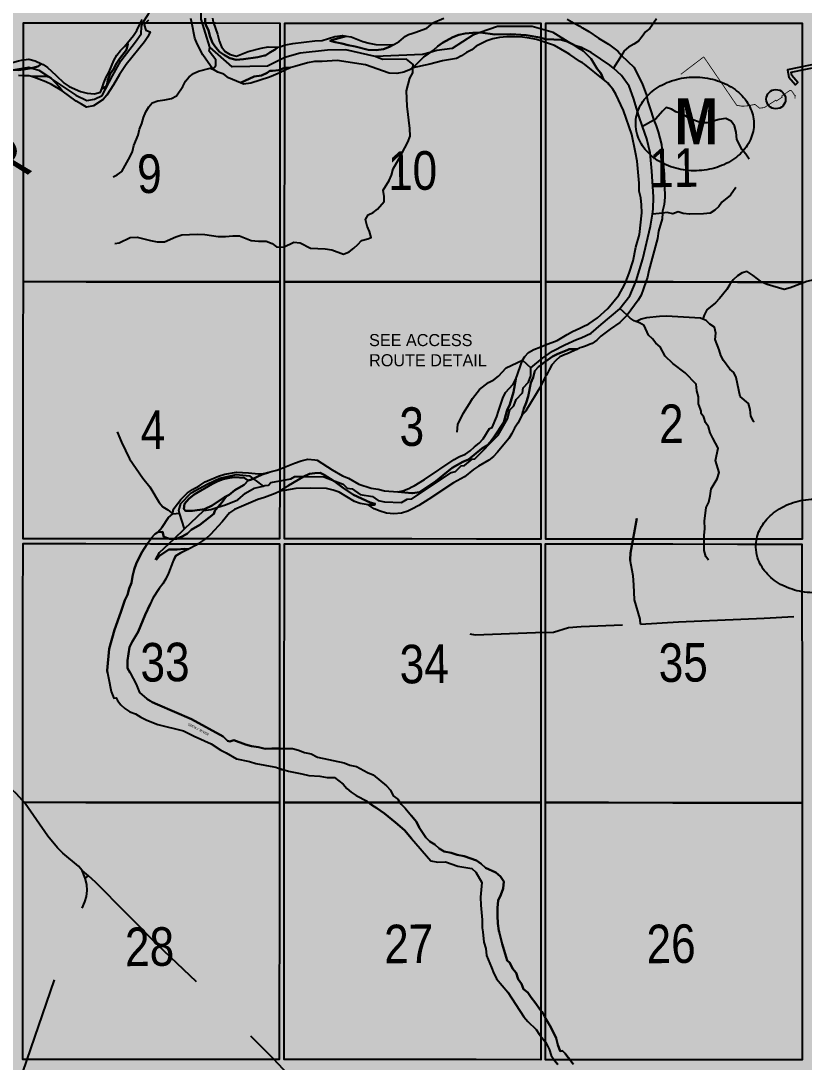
# Model space of a CAD drawing. Extents: x 399452 to 415540, y 6060435 to 6067869.
# Drawn here: x 410021 to 410182.9, y 6062655 to 6062870.4 of the extents above; entities that cross this region are included whole.
import ezdxf
from ezdxf.enums import TextEntityAlignment as Align

# ---------------------------------------------------------------- set-up
doc = ezdxf.new("R2018")
doc.units = 0
doc.header["$LTSCALE"] = 5
doc.linetypes.add('DASHED2', pattern=[9.525, 6.35, -3.175])
for name, color, linetype in [('P-PROPOSED', 10, 'Continuous'), ('Quarters', 8, 'Continuous'), ('RoadSeg', 57, 'DASHED2'), ('T-WATER', 160, 'Continuous'), ('T-WATER-T', 170, 'Continuous')]:
    doc.layers.add(name, color=color, linetype=linetype)
doc.layers.add('ROUTE-MAP-BACKGROUND-H', color=7, linetype='Continuous', true_color=0xf0ebff)
doc.styles.add('120', font='ARIALN.TTF', dxfattribs={"height": 13})
doc.styles.add('80LS', font='ARIALNI.TTF', dxfattribs={"height": 10})
doc.styles.add('BOLD', font='ARIALNB.TTF')
doc.styles.get("Standard").update_dxf_attribs({"font": 'ARIALN.TTF'})
doc.styles.add('TXT', font='ARIALN.TTF', dxfattribs={"height": 0.2})

# ---------------------------------------------------------------- blocks, each defined once
blk = doc.blocks.new('*U226')
h = blk.add_hatch(color=255)
edge = h.paths.add_edge_path()
edge.add_line((-44, -20), (44, -20))
edge.add_arc((44, -14), 6, 270, 360)
edge.add_line((50, -14), (50, 12.5))
edge.add_arc((44, 12.5), 6, 0, 90)
edge.add_line((44, 18.5), (-44, 18.5))
edge.add_arc((-44, 12.5), 6, 90, 180)
edge.add_line((-50, 12.5), (-50, -14))
edge.add_arc((-44, -14), 6, 180, 270)
at = {"color": 1, "flags": 128}
blk.add_lwpolyline([(-44, -20, 3, 3, 0), (44, -20, 3, 3, 0.414214), (50, -14, 3, 3, 0), (50, 12.5, 3, 0, 0.414214), (44, 18.5, 0, 0, 0), (-44, 18.5, 0, 0, 0.414214), (-50, 12.5, 0, 0, 0), (-50, -14, 0, 3, 0.414214)], format="xyseb", close=True, dxfattribs=at)
blk.add_lwpolyline([(-25.77, -12.64, 0, 7.5, 0), (0, 0, 0, 0, 0)], format="xyseb", dxfattribs=at)
at = {"color": 1, "lineweight": 30, "flags": 104}
blk.add_attdef('ENTER_TEXT', text='', height=10, dxfattribs=at).set_placement((0, 0), align=Align.MIDDLE_CENTER)
blk = doc.blocks.new('Route_Letters')
h = blk.add_hatch(color=255)
h.dxf.hatch_style = 1
edge = h.paths.add_edge_path()
edge.add_ellipse((-0.12, 0.46), major_axis=(-11.97, 0), ratio=0.789318, start_angle=0, end_angle=360)
at = {"color": 5}
blk.add_open_spline([(-12.34, 0.46), (-12.34, -0.25), (-12.24, -0.97), (-11.72, -2.79), (-11.14, -3.88), (-9.56, -5.81), (-8.54, -6.66), (-6.22, -8.02), (-4.9, -8.54), (-2.12, -9.17), (-0.66, -9.3), (2.22, -9.13), (3.64, -8.84), (6.27, -7.89), (7.48, -7.22), (9.54, -5.6), (10.38, -4.64), (11.6, -2.54), (11.97, -1.4), (12.18, 0.91), (12.02, 2.08), (11.2, 4.3), (10.54, 5.35), (8.8, 7.2), (7.72, 7.99), (5.29, 9.24), (3.93, 9.68), (1.11, 10.18), (-0.35, 10.23), (-3.22, 9.91), (-4.61, 9.55), (-7.16, 8.47), (-8.32, 7.75), (-10.24, 6.02), (-11, 5.02), (-12.05, 2.86), (-12.32, 1.7), (-12.34, 0.52), (-12.34, 0.49), (-12.34, 0.46)], degree=3, knots=[0, 0, 0, 0, 0.219529, 0.219529, 0.575727, 0.575727, 0.931924, 0.931924, 1.288121, 1.288121, 1.644318, 1.644318, 2.000515, 2.000515, 2.356712, 2.356712, 2.712909, 2.712909, 3.069107, 3.069107, 3.425304, 3.425304, 3.781501, 3.781501, 4.137698, 4.137698, 4.493895, 4.493895, 4.850092, 4.850092, 5.20629, 5.20629, 5.562487, 5.562487, 5.918684, 5.918684, 6.274881, 6.274881, 6.283185, 6.283185, 6.283185, 6.283185], dxfattribs=at)
at = {"color": 14, "style": 'BOLD'}
blk.add_attdef('A', text='', height=9.5, dxfattribs=at).set_placement((0.22, 0.98), align=Align.MIDDLE)
blk = doc.blocks.new('AA')
at = {"const_width": 4}
blk.add_lwpolyline([(-1, 0, 1), (1, 0, 1)], format="xyb", close=True, dxfattribs=at)
blk.add_circle((0, 0), 2)

msp = doc.modelspace()

# ---------------------------------------------------------------- hatches: boundary and pattern name
at = {"layer": 'ROUTE-MAP-BACKGROUND-H'}
h = msp.add_hatch(color=256, dxfattribs=at)
h.dxf.hatch_style = 1
h.paths.add_polyline_path([(410779.995, 6062481.762), (410779.995, 6063736.327), (409587.427, 6063736.085), (409587.427, 6062481.762)])

# ---------------------------------------------------------------- linework, layer by layer
at = {"layer": 'P-PROPOSED', "color": 90, "flags": 128}
for points, const_width in [([(410157.373, 6062859.332), (410162.043, 6062862.889), (410162.165, 6062862.873), (410168.933, 6062852.925), (410170.03, 6062852.749), (410170.107, 6062852.739), (410171.155, 6062852.814), (410171.241, 6062852.834), (410172.701, 6062853.111), (410173.673, 6062852.336), (410174.641, 6062852.455), (410175.337, 6062852.91), (410177.022, 6062853.988), (410177.151, 6062853.825), (410178.365, 6062854.631), (410178.222, 6062854.833), (410179.968, 6062856.036), (410180.254, 6062855.941), (410180.662, 6062855.383), (410180.899, 6062854.976), (410180.924, 6062854.959), (410181.009, 6062854.953), (410180.964, 6062854.327)], 0.169), ([(410181.571, 6062857.626), (410188.686, 6062853.806)], 1.999)]:
    msp.add_lwpolyline(points, dxfattribs=dict(at, const_width=const_width))
at = {"layer": 'P-PROPOSED'}
msp.add_lwpolyline([(410186.136, 6062861.67), (410179.418, 6062860.294), (410179.731, 6062858.768), (410181.068, 6062857.197), (410181.571, 6062857.626), (410180.344, 6062859.067), (410180.198, 6062859.78), (410186.268, 6062861.022)], dxfattribs=at)
at = {"layer": 'Quarters', "flags": 128}
for points in [[(410074.489, 6062816.431), (410061.157, 6062816.438), (410047.824, 6062816.445), (410034.492, 6062816.452), (410021.494, 6062816.459), (410021.505, 6062829.838), (410021.516, 6062843.216), (410021.527, 6062856.595), (410021.538, 6062869.973), (410034.531, 6062869.966), (410047.859, 6062869.959), (410061.186, 6062869.952), (410074.514, 6062869.945), (410074.508, 6062856.567), (410074.502, 6062843.188), (410074.495, 6062829.81)], [(410128.469, 6062816.403), (410115.142, 6062816.41), (410101.814, 6062816.417), (410088.486, 6062816.424), (410075.493, 6062816.431), (410075.499, 6062829.809), (410075.505, 6062843.188), (410075.511, 6062856.566), (410075.517, 6062869.945), (410088.506, 6062869.938), (410101.828, 6062869.931), (410115.151, 6062869.924), (410128.474, 6062869.917), (410128.473, 6062856.538), (410128.472, 6062843.16), (410128.47, 6062829.781)], [(410182.452, 6062816.373), (410169.123, 6062816.38), (410155.795, 6062816.388), (410142.467, 6062816.395), (410129.473, 6062816.402), (410129.474, 6062829.781), (410129.475, 6062843.159), (410129.476, 6062856.538), (410129.477, 6062869.916), (410142.466, 6062869.909), (410155.79, 6062869.901), (410169.114, 6062869.894), (410182.438, 6062869.886), (410182.441, 6062856.508), (410182.445, 6062843.13), (410182.448, 6062829.751)], [(410074.489, 6062816.431), (410074.483, 6062803.053), (410074.477, 6062789.674), (410074.471, 6062776.295), (410074.465, 6062763.251), (410061.128, 6062763.258), (410047.791, 6062763.265), (410034.453, 6062763.272), (410021.45, 6062763.279), (410021.461, 6062776.323), (410021.472, 6062789.702), (410021.483, 6062803.08), (410021.494, 6062816.459), (410034.492, 6062816.452), (410047.824, 6062816.445), (410061.157, 6062816.438)], [(410128.469, 6062816.403), (410128.468, 6062803.024), (410128.467, 6062789.646), (410128.466, 6062776.267), (410128.465, 6062763.223), (410115.132, 6062763.23), (410101.8, 6062763.237), (410088.467, 6062763.244), (410075.469, 6062763.251), (410075.475, 6062776.295), (410075.481, 6062789.674), (410075.487, 6062803.052), (410075.493, 6062816.431), (410088.486, 6062816.424), (410101.814, 6062816.417), (410115.142, 6062816.41)], [(410182.452, 6062816.373), (410182.455, 6062802.994), (410182.459, 6062789.616), (410182.462, 6062776.238), (410182.466, 6062763.194), (410169.133, 6062763.201), (410155.8, 6062763.208), (410142.467, 6062763.216), (410129.468, 6062763.223), (410129.469, 6062776.267), (410129.47, 6062789.645), (410129.472, 6062803.024), (410129.473, 6062816.402), (410142.467, 6062816.395), (410155.795, 6062816.388), (410169.123, 6062816.38)], [(410074.417, 6062722.12), (410074.412, 6062708.745), (410061.072, 6062708.752), (410047.733, 6062708.759), (410034.394, 6062708.766), (410021.39, 6062708.773), (410021.399, 6062722.149), (410021.409, 6062735.525), (410021.419, 6062748.9), (410021.429, 6062762.276), (410034.43, 6062762.269), (410047.765, 6062762.262), (410061.1, 6062762.255), (410074.435, 6062762.248), (410074.429, 6062748.872), (410074.423, 6062735.496)], [(410128.422, 6062722.091), (410128.421, 6062708.715), (410115.086, 6062708.722), (410101.751, 6062708.73), (410088.416, 6062708.737), (410075.415, 6062708.744), (410075.421, 6062722.12), (410075.427, 6062735.496), (410075.432, 6062748.872), (410075.438, 6062762.248), (410088.434, 6062762.241), (410101.764, 6062762.234), (410115.095, 6062762.227), (410128.425, 6062762.22), (410128.424, 6062748.844), (410128.423, 6062735.468)], [(410182.427, 6062722.061), (410182.431, 6062708.685), (410169.096, 6062708.693), (410155.76, 6062708.7), (410142.425, 6062708.707), (410129.424, 6062708.715), (410129.425, 6062722.091), (410129.426, 6062735.467), (410129.427, 6062748.843), (410129.428, 6062762.219), (410142.424, 6062762.212), (410155.755, 6062762.205), (410169.086, 6062762.198), (410182.416, 6062762.19), (410182.42, 6062748.814), (410182.424, 6062735.438)], [(410074.394, 6062668.616), (410074.389, 6062655.575), (410061.046, 6062655.582), (410047.703, 6062655.59), (410034.36, 6062655.597), (410021.351, 6062655.605), (410021.36, 6062668.646), (410021.37, 6062682.022), (410021.38, 6062695.398), (410021.39, 6062708.773), (410034.394, 6062708.766), (410047.733, 6062708.759), (410061.072, 6062708.752), (410074.412, 6062708.745), (410074.406, 6062695.369), (410074.4, 6062681.993)], [(410128.418, 6062668.587), (410128.417, 6062655.545), (410115.078, 6062655.552), (410101.738, 6062655.56), (410088.398, 6062655.567), (410075.392, 6062655.574), (410075.398, 6062668.616), (410075.403, 6062681.992), (410075.409, 6062695.368), (410075.415, 6062708.744), (410088.416, 6062708.737), (410101.751, 6062708.73), (410115.086, 6062708.722), (410128.421, 6062708.715), (410128.42, 6062695.339), (410128.419, 6062681.963)], [(410182.442, 6062668.556), (410182.446, 6062655.514), (410169.106, 6062655.522), (410155.766, 6062655.529), (410142.426, 6062655.537), (410129.421, 6062655.544), (410129.421, 6062668.586), (410129.422, 6062681.962), (410129.423, 6062695.338), (410129.424, 6062708.715), (410142.425, 6062708.707), (410155.76, 6062708.7), (410169.096, 6062708.693), (410182.431, 6062708.685), (410182.435, 6062695.309), (410182.439, 6062681.932)]]:
    msp.add_lwpolyline(points, close=True, dxfattribs=at)
at = {"layer": 'RoadSeg'}
for p, q in [((410034.961, 6062693.55), (410033.674, 6062694.654)), ((410034.272, 6062693.103), (410033.674, 6062694.654)), ((410034.272, 6062693.103), (410034.961, 6062693.55))]:
    msp.add_line(p, q, dxfattribs=at)
at = {"layer": 'RoadSeg', "flags": 128}
for points in [[(410033.674, 6062694.654), (410032.856, 6062695.568), (410029.638, 6062698.26), (410028.55, 6062699.368), (410026.535, 6062701.787), (410021.833, 6062708.54), (410020.098, 6062710.509), (410018.292, 6062712.151), (410017.361, 6062712.873), (410012.157, 6062719.245), (410009.353, 6062722.845), (409997.662, 6062737.533), (409983.79, 6062754.669), (409976.376, 6062763.792), (409975.754, 6062764.877), (409975.662, 6062766.073), (409976.525, 6062767.721), (409978.192, 6062769.121), (409978.633, 6062769.594)], [(410149.022, 6062745.651), (410149.001, 6062746.682), (410147.817, 6062750.682), (410147.685, 6062753.773), (410147.513, 6062755.599), (410146.943, 6062758.947), (410146.979, 6062760.378), (410148.29, 6062767.526)], [(410147.001, 6062758.856), (410146.986, 6062758.947), (410147.022, 6062760.378), (410148.334, 6062767.526)], [(410149.022, 6062745.651), (410156.897, 6062746.118), (410174.613, 6062746.829), (410185.877, 6062747.502), (410195.916, 6062747.882), (410200.474, 6062747.846), (410203.963, 6062748.02), (410207.115, 6062748.42), (410210.179, 6062748.286), (410211.074, 6062748.405)], [(410113.769, 6062743.635), (410114.904, 6062743.426), (410127.336, 6062743.924), (410131.095, 6062743.938), (410134.167, 6062744.935), (410136.791, 6062745.124), (410149.022, 6062745.651)], [(410017.756, 6062501.961), (410016.291, 6062511.377), (410015.478, 6062515.186), (410015.602, 6062515.588), (410015.431, 6062515.817), (410015.092, 6062517.673), (410014.145, 6062523.075), (410013.82, 6062525.829), (410010.618, 6062543.393), (410010.509, 6062545.387), (410010.77, 6062548.752), (410010.672, 6062550.214), (410009.431, 6062555.377), (410009.002, 6062558.329), (410008.416, 6062560.845), (410008.359, 6062561.941), (410008.743, 6062565.809), (410009.161, 6062568.046), (410015.81, 6062591.642), (410017.214, 6062595.997), (410018.966, 6062602.754), (410019.528, 6062609.153), (410019.474, 6062613.244), (410019.918, 6062622.069), (410021.778, 6062628.463), (410022.195, 6062630.768), (410022.121, 6062632.663), (410020.526, 6062637.252), (410019.138, 6062644.642), (410019.555, 6062646.913), (410021.389, 6062652.973), (410028.028, 6062672.344), (410030.734, 6062679.62), (410034.177, 6062688.177), (410034.519, 6062689.316), (410034.659, 6062690.549), (410034.6, 6062691.746), (410034.272, 6062693.103)], [(410101.341, 6062597.891), (410099.315, 6062599.311), (410094.643, 6062603.104), (410091.137, 6062605.258), (410090.182, 6062606.369), (410089.516, 6062607.952), (410089.581, 6062609.583), (410090.22, 6062610.794), (410093.289, 6062618.212), (410093.659, 6062619.584), (410093.648, 6062634.155), (410093.634, 6062634.787), (410093.39, 6062635.313), (410083.189, 6062645.675), (410077.211, 6062651.436), (410073.161, 6062655.707), (410058.541, 6062670.466), (410049.205, 6062679.282), (410036.419, 6062692.25), (410034.961, 6062693.55)]]:
    msp.add_lwpolyline(points, dxfattribs=at)
at = {"layer": 'T-WATER'}
for p, q in [((410136.782, 6062864.88), (410135.466, 6062865.322)), ((410145.136, 6062863.248), (410143.446, 6062860.588)), ((410026.698, 6062858.854), (410027.406, 6062858.362)), ((410151.777, 6062849.886), (410149.462, 6062848.574)), ((410153.587, 6062830.64), (410151.491, 6062830.434)), ((410146.269, 6062809.521), (410144.793, 6062810.899)), ((410124.644, 6062800.241), (410126.347, 6062798.662)), ((410052.38, 6062768.467), (410053.769, 6062768.587)), ((410054.778, 6062765.314), (410053.769, 6062768.587)), ((410054.778, 6062765.314), (410058.766, 6062769.104)), ((410058.766, 6062769.104), (410060.25, 6062769.301)), ((410060.25, 6062769.301), (410061.685, 6062769.795)), ((410052.632, 6062763.274), (410054.778, 6062765.314))]:
    msp.add_line(p, q, dxfattribs=at)
at = {"layer": 'T-WATER', "flags": 128}
for points in [[(410027.406, 6062858.362), (410029.649, 6062856.804), (410032.362, 6062855.057), (410034.602, 6062853.949), (410036.18, 6062854.189), (410037.747, 6062854.935), (410039.94, 6062859.003), (410041.647, 6062862.11), (410044.698, 6062866.022), (410045.866, 6062867.694), (410045.928, 6062869.246), (410046.104, 6062869.883), (410047.3, 6062871.682), (410048.759, 6062874.563), (410049.784, 6062875.503), (410051.319, 6062876.264), (410052.827, 6062876.834), (410054.601, 6062876.777), (410055.979, 6062876.85)], [(410060.049, 6062864.96), (410058.262, 6062870.745), (410058.123, 6062877.23)], [(410047.354, 6062870.568), (410046.822, 6062869.983), (410046.457, 6062869.582), (410046.838, 6062868.497), (410047.708, 6062868.13), (410047.186, 6062867.091), (410046.535, 6062866.079), (410042.728, 6062861.367), (410041.373, 6062859.297), (410040.147, 6062857.13), (410038.761, 6062855.052), (410037.997, 6062854.133), (410035.968, 6062852.797), (410034.536, 6062852.537), (410033.533, 6062853.19), (410032.442, 6062853.768), (410029.521, 6062855.894), (410028.907, 6062856.76), (410027.266, 6062858.511), (410026.782, 6062858.838), (410025.991, 6062858.985), (410024.41, 6062858.882), (410023.279, 6062858.875), (410022.676, 6062858.993), (410021.494, 6062859.038), (410020.49, 6062859.076)], [(410020.491, 6062860.212), (410021.495, 6062860.359), (410023.152, 6062860.6), (410024.486, 6062860.97), (410025.266, 6062861.483), (410025.601, 6062861.372), (410026.464, 6062860.757), (410028.233, 6062859.168), (410029.962, 6062857.501), (410030.982, 6062856.845), (410033.315, 6062855.768), (410034.666, 6062855.424), (410036.164, 6062855.284), (410037.414, 6062855.674), (410037.721, 6062856.356), (410038.608, 6062856.84), (410038.821, 6062857.31), (410038.946, 6062858.215), (410039.436, 6062859.414), (410040.102, 6062860.412), (410040.699, 6062861.504), (410041.371, 6062862.522), (410042.843, 6062864.401), (410043.068, 6062865.541), (410043.042, 6062865.873), (410044.261, 6062867.376), (410044.917, 6062868.418), (410045.72, 6062869.984), (410046.08, 6062870.687)], [(410045.246, 6062758.925), (410045.924, 6062760.36), (410047.183, 6062762.286), (410047.84, 6062763.289), (410047.924, 6062763.418), (410048.735, 6062764.287), (410049.302, 6062764.646), (410050.227, 6062764.717), (410050.541, 6062763.714), (410051.671, 6062763.293), (410051.963, 6062763.287), (410053.1, 6062763.265), (410053.158, 6062763.286), (410054.349, 6062763.722), (410055.433, 6062764.346), (410056.191, 6062765.097), (410057.984, 6062766.195), (410060.836, 6062768.431), (410061.072, 6062769.037), (410061.265, 6062769.325), (410062.617, 6062770.835), (410063.513, 6062772.121), (410064.046, 6062772.374), (410065.233, 6062773.317), (410066.019, 6062773.849), (410067.106, 6062774.464), (410067.924, 6062775.321), (410068.667, 6062775.538), (410070.863, 6062776.551), (410072.149, 6062776.977), (410072.47, 6062777.12), (410073.87, 6062777.477), (410074.437, 6062777.701), (410075.441, 6062778.099), (410077.565, 6062778.939), (410078.878, 6062779.382), (410080.283, 6062779.711), (410081.76, 6062779.621), (410082.231, 6062779.535), (410085.296, 6062777.505), (410087.485, 6062776.327), (410088.711, 6062775.844), (410090.817, 6062774.601), (410093.358, 6062773.773), (410094.793, 6062773.515), (410096.129, 6062773.172), (410098.871, 6062773), (410101.771, 6062772.703), (410101.936, 6062772.686), (410103.356, 6062772.929), (410106.383, 6062774.922), (410110.129, 6062777.975), (410112.304, 6062779.168), (410113.476, 6062779.687), (410116.259, 6062781.919), (410117.281, 6062782.56), (410118.088, 6062783.449), (410118.792, 6062784.385), (410120.781, 6062787.41), (410121.429, 6062789.673), (410121.495, 6062789.902), (410122.039, 6062791.03), (410122.822, 6062793.61), (410123.289, 6062796.265), (410124.644, 6062800.241), (410125.128, 6062800.949), (410125.908, 6062801.828), (410126.994, 6062802.406), (410128.433, 6062802.973), (410129.437, 6062803.368), (410131.789, 6062804.294), (410133.886, 6062805.497), (410134.967, 6062806.117), (410136.516, 6062806.87), (410136.78, 6062806.998), (410137.043, 6062807.127), (410138.34, 6062807.757), (410140.145, 6062808.993), (410142.277, 6062810.88), (410144.556, 6062813.628), (410145.756, 6062815.798), (410146.008, 6062816.416), (410146.731, 6062818.193), (410147.513, 6062820.774), (410148.089, 6062823.574), (410148.817, 6062826.206), (410149.306, 6062830.72), (410149.262, 6062832.312), (410149.085, 6062833.789), (410148.777, 6062835.14), (410148.77, 6062836.795), (410148.381, 6062841.376), (410148.014, 6062843.172), (410147.252, 6062846.898), (410145.562, 6062851.878), (410143.948, 6062855.243), (410143.329, 6062856.296), (410142.537, 6062857.182), (410142.334, 6062857.511), (410141.418, 6062858.237), (410140.861, 6062859.584), (410140.1, 6062860.482), (410138.821, 6062862.536), (410137.162, 6062864.211), (410137.052, 6062864.283), (410136.782, 6062864.46), (410136.512, 6062864.637), (410135.152, 6062865.528), (410133.888, 6062866.095), (410132.738, 6062866.439), (410129.562, 6062866.587), (410129.443, 6062866.622), (410128.439, 6062866.911), (410128.257, 6062866.963), (410125.387, 6062867.457), (410122.177, 6062867.622), (410118.943, 6062867.552), (410115.984, 6062867.968), (410114.367, 6062867.932), (410112.834, 6062867.796), (410111.477, 6062867.478), (410110.264, 6062867.017), (410108.098, 6062865.844), (410107.123, 6062865.149), (410106.266, 6062864.344), (410104.279, 6062862.976), (410102, 6062860.712), (410101.791, 6062860.59), (410101.267, 6062860.283), (410100.114, 6062859.755), (410098.682, 6062859.498), (410097.091, 6062859.543), (410092.195, 6062861.291), (410086.379, 6062862.165), (410083.227, 6062861.98), (410081.661, 6062861.966), (410080.239, 6062861.695), (410077.611, 6062860.936), (410076.747, 6062860.761), (410075.511, 6062860.692), (410075.479, 6062860.68), (410074.474, 6062860.293), (410074.299, 6062860.225), (410072.985, 6062860.059), (410072.461, 6062860.066), (410071.899, 6062859.668), (410070.73, 6062859.071), (410069.175, 6062858.872), (410066.359, 6062857.581), (410063.884, 6062858.624), (410062.961, 6062859.391), (410061.686, 6062859.765), (410060.666, 6062860.431), (410058.596, 6062863.381), (410057.418, 6062865.631), (410056.922, 6062866.826), (410056.295, 6062869.978), (410056.111, 6062870.901)], [(410133.888, 6062870.763), (410135.336, 6062869.936), (410136.513, 6062869.265), (410136.782, 6062869.112), (410137.052, 6062868.958), (410138.397, 6062868.19), (410140.378, 6062866.824), (410142.444, 6062865.549), (410144.368, 6062864.139), (410145.136, 6062863.248), (410147.681, 6062860.783), (410149.38, 6062857.461), (410150.278, 6062855.026), (410150.533, 6062853.625), (410150.999, 6062852.432), (410151.777, 6062849.886), (410152.284, 6062848.704), (410152.699, 6062847.462), (410153.388, 6062844.82), (410153.532, 6062843.169), (410153.922, 6062838.691), (410154.095, 6062833.896), (410153.964, 6062832.385), (410153.61, 6062831.067), (410153.587, 6062830.64), (410153.524, 6062829.459), (410152.756, 6062826.88), (410152.573, 6062825.381), (410150.773, 6062818.768), (410150.497, 6062817.362), (410150.151, 6062816.414), (410149.158, 6062813.685), (410148.58, 6062812.596), (410146.269, 6062809.521), (410144.787, 6062807.985), (410142.791, 6062806.637), (410140.878, 6062805.203), (410140.035, 6062804.374), (410139.067, 6062803.684), (410138.651, 6062803.504), (410137.68, 6062803.097), (410137.044, 6062802.903), (410136.779, 6062802.822), (410136.515, 6062802.742), (410136.423, 6062802.713), (410136.001, 6062802.517), (410134.318, 6062802.472), (410133.886, 6062802.296), (410131.983, 6062801.522), (410130.887, 6062800.961), (410129.437, 6062799.948), (410128.919, 6062799.586), (410128.433, 6062799.206), (410127.994, 6062798.862), (410127.202, 6062797.983), (410126.867, 6062796.659), (410126.369, 6062795.499), (410125.811, 6062792.717), (410125.431, 6062791.424), (410124.945, 6062790.243), (410124.778, 6062789.671), (410124.565, 6062788.944), (410123.663, 6062787.21), (410122.998, 6062786.185), (410122.472, 6062785.046), (410121.803, 6062784.011), (410119.497, 6062781.181), (410118.664, 6062780.306), (410117.732, 6062779.532), (410115.554, 6062778.301), (410114.556, 6062777.592), (410112.653, 6062776.07), (410110.42, 6062774.858), (410105.314, 6062771.485), (410103.209, 6062770.167), (410101.771, 6062769.428), (410100.928, 6062768.995), (410099.626, 6062768.572), (410098.085, 6062768.425), (410096.543, 6062768.596), (410095.235, 6062768.962), (410094.021, 6062769.45), (410092.749, 6062770.265), (410094.093, 6062770.287), (410094.22, 6062770.52), (410093.17, 6062770.777), (410089.699, 6062772.367), (410087.666, 6062773.761), (410085.728, 6062775.196), (410083.672, 6062776.51), (410082.808, 6062776.922), (410081.745, 6062776.857), (410080.625, 6062776.703), (410079.444, 6062776.183), (410076.284, 6062774.294), (410075.439, 6062773.729), (410074.51, 6062773.109), (410074.435, 6062773.074), (410073.557, 6062772.672), (410071.311, 6062771.793), (410069.949, 6062771.401), (410065.121, 6062769.327), (410064.131, 6062768.639), (410062.568, 6062766.813), (410060.14, 6062764.189), (410059.255, 6062763.361), (410059.142, 6062763.283), (410057.676, 6062762.28), (410057.233, 6062761.977), (410055.637, 6062761.109), (410054.76, 6062761.195), (410053.282, 6062761.062), (410051.548, 6062761.04), (410049.657, 6062759.737), (410048.958, 6062758.922)], [(410060.578, 6062870.98), (410060.74, 6062870.139), (410060.797, 6062869.976), (410061.628, 6062867.614), (410061.978, 6062866.263), (410062.428, 6062865.023), (410063.18, 6062864.062), (410064.241, 6062863.438), (410065.555, 6062863.099), (410067.975, 6062864.062), (410070.64, 6062864.768), (410072.068, 6062865.013), (410074.094, 6062864.919), (410073.512, 6062864.439), (410072.425, 6062863.849), (410071.535, 6062863.235), (410071.336, 6062863.245), (410069.968, 6062862.875), (410066.991, 6062862.448), (410065.466, 6062862.351), (410064.146, 6062862.7), (410063.057, 6062863.291), (410062.056, 6062863.974), (410061.275, 6062864.876), (410060.586, 6062865.849), (410060.124, 6062867.085), (410059.763, 6062868.396), (410059.202, 6062869.55), (410059.082, 6062869.977), (410059.073, 6062870.008), (410059.079, 6062870.98)], [(410059.079, 6062870.98), (410059.073, 6062870.008), (410059.082, 6062869.977), (410059.202, 6062869.55), (410059.763, 6062868.396), (410060.124, 6062867.085), (410060.586, 6062865.849), (410061.275, 6062864.876), (410062.056, 6062863.974), (410063.057, 6062863.291), (410064.146, 6062862.7), (410065.466, 6062862.351), (410066.991, 6062862.448), (410069.968, 6062862.875), (410071.336, 6062863.245), (410071.535, 6062863.235), (410072.425, 6062863.849), (410073.512, 6062864.439), (410074.094, 6062864.919), (410074.477, 6062865.04), (410075.481, 6062865.356), (410075.765, 6062865.445), (410077.182, 6062865.716), (410081.717, 6062866.261), (410083.276, 6062866.303), (410084.53, 6062866.778), (410085.889, 6062867.141), (410087.421, 6062867.35), (410088.196, 6062867.21), (410085.175, 6062866.419), (410084.931, 6062866.286), (410085.922, 6062865.973), (410087.341, 6062865.7), (410088.647, 6062865.336), (410090.08, 6062865.078), (410092.783, 6062864.41), (410094.419, 6062864.361), (410095.912, 6062864.552), (410097.147, 6062865.011), (410097.896, 6062865.46), (410098.227, 6062865.564), (410099.149, 6062866.148), (410100.442, 6062867.238), (410101.114, 6062867.553), (410101.793, 6062867.765), (410102.416, 6062867.959), (410104.854, 6062868.912), (410106.117, 6062869.944), (410106.135, 6062869.952), (410108.365, 6062870.954)], [(410152.344, 6062870.815), (410150.987, 6062868.841), (410150.06, 6062868.123), (410149.385, 6062867.135), (410148.633, 6062866.228), (410147.642, 6062865.542), (410146.564, 6062864.965), (410145.671, 6062864.197), (410145.136, 6062863.248)], [(410115.888, 6062867.966), (410114.398, 6062867.45), (410110.131, 6062864.697), (410106.979, 6062864.297), (410105.592, 6062863.88)], [(410134.679, 6062865.74), (410131.024, 6062867.971), (410126.672, 6062869.209), (410119.518, 6062869.223), (410115.888, 6062867.966)], [(410135.466, 6062865.322), (410135.238, 6062865.399), (410134.679, 6062865.74)], [(410060.666, 6062860.431), (410061.294, 6062861.16), (410061.27, 6062862.324), (410059.9, 6062864.125), (410060.049, 6062864.96)], [(410094.196, 6062863.026), (410088.177, 6062864.395), (410084.352, 6062864.314), (410078.709, 6062863.694), (410075.567, 6062862.795), (410071.944, 6062861.054), (410064.627, 6062860.898), (410060.049, 6062864.96)], [(410105.592, 6062863.88), (410104.003, 6062863.402), (410094.196, 6062863.026)], [(410143.446, 6062860.588), (410142.726, 6062861.228), (410138.833, 6062863.87), (410137.203, 6062864.669), (410136.842, 6062864.851), (410136.782, 6062864.88)], [(410102, 6062860.712), (410102.05, 6062861.364), (410100.695, 6062862.499), (410095.706, 6062862.393), (410094.196, 6062863.026)], [(410018.512, 6062860.114), (410022.63, 6062860.818), (410023.278, 6062860.635)], [(410023.278, 6062860.635), (410024.716, 6062860.229), (410026.698, 6062858.854)], [(410040.066, 6062838.153), (410040.873, 6062838.54), (410041.841, 6062839.253), (410043.599, 6062842.308), (410044.055, 6062843.376), (410044.33, 6062844.635), (410045.197, 6062846.786), (410045.509, 6062848), (410045.976, 6062849.18), (410046.316, 6062850.419), (410046.808, 6062851.592), (410047.429, 6062852.579), (410048.139, 6062853.424), (410049.266, 6062853.882), (410050.72, 6062854.04), (410052.082, 6062854.311), (410053.118, 6062854.912), (410054.444, 6062856.825), (410055.024, 6062857.896), (410055.741, 6062858.818), (410056.651, 6062859.492), (410057.719, 6062859.976), (410060.095, 6062860.62), (410060.666, 6062860.431)], [(410040.382, 6062824.314), (410041.327, 6062824.511), (410043.579, 6062825.569), (410045.049, 6062825.641), (410047.743, 6062824.952), (410049.157, 6062824.724), (410050.654, 6062824.716), (410053.005, 6062825.759), (410054.235, 6062826.14), (410057.422, 6062826.308), (410058.973, 6062826.187), (410061.746, 6062825.797), (410063.3, 6062825.79), (410064.76, 6062825.939), (410066.186, 6062825.907), (410068.548, 6062824.965), (410070.097, 6062824.837), (410071.695, 6062824.832), (410072.883, 6062824.346), (410073.812, 6062823.645), (410075.23, 6062823.564), (410077.389, 6062824.633), (410078.707, 6062824.485), (410080.868, 6062823.412), (410083.839, 6062823.219), (410085.275, 6062823.015), (410087.685, 6062822.164), (410088.827, 6062822.657), (410089.782, 6062823.361), (410090.648, 6062824.122), (410091.385, 6062824.977), (410092.668, 6062825.295), (410093.351, 6062825.603), (410093.063, 6062826.839), (410092.565, 6062827.958), (410092.209, 6062829.29), (410092.777, 6062830.279), (410093.796, 6062830.783), (410094.687, 6062831.469), (410096.065, 6062833.012), (410096.048, 6062834.097), (410095.84, 6062835.411), (410097.077, 6062837.343), (410097.591, 6062838.475), (410097.924, 6062839.795), (410099.178, 6062841.96), (410100.991, 6062845.297), (410101.432, 6062846.524), (410101.39, 6062848.163), (410100.815, 6062852.722), (410100.677, 6062855.95), (410101.392, 6062858.539), (410101.972, 6062859.626), (410102, 6062860.712)], [(410149.462, 6062848.574), (410148.732, 6062850.736), (410147.598, 6062854.381), (410146.711, 6062856.865), (410145.106, 6062859.11), (410143.446, 6062860.588)], [(410171.478, 6062841.796), (410170.803, 6062842.811), (410170.057, 6062843.712), (410168.953, 6062845.88), (410168.795, 6062847.372), (410168.458, 6062848.712), (410167.761, 6062849.668), (410166.7, 6062850.198), (410165.321, 6062849.994), (410162.829, 6062849.292), (410161.559, 6062849.294), (410159.322, 6062850.129), (410157.486, 6062851.267), (410156.336, 6062851.589), (410155.486, 6062852.128), (410154.377, 6062852.45), (410153.57, 6062851.702), (410152.189, 6062850.154), (410151.777, 6062849.886)], [(410151.491, 6062830.434), (410151.646, 6062831.448), (410151.703, 6062834.007), (410151.366, 6062839.338), (410151.008, 6062843.111), (410150.335, 6062845.988), (410149.462, 6062848.574)], [(410168.748, 6062835.958), (410167.639, 6062834.365), (410165.873, 6062832.874), (410165.204, 6062832.021), (410164.409, 6062831.221), (410163.471, 6062830.605), (410162.038, 6062830.479), (410159.182, 6062830.402), (410157.879, 6062830.585), (410156.801, 6062830.865), (410155.751, 6062830.466), (410154.574, 6062830.74), (410153.587, 6062830.64)], [(410144.793, 6062810.899), (410146.856, 6062813.552), (410148.181, 6062816.639), (410149.53, 6062821.172), (410151.109, 6062827.933), (410151.491, 6062830.434)], [(410193.89, 6062815.692), (410192.601, 6062815.975), (410190.254, 6062816.824), (410188.969, 6062817.111), (410187.496, 6062817.201), (410186.064, 6062817.089), (410183.451, 6062816.519), (410179.947, 6062815.207), (410178.757, 6062814.867), (410175.195, 6062815.835), (410174.12, 6062816.377), (410172.348, 6062817.71), (410171.082, 6062818.531), (410170.075, 6062818.268), (410169.101, 6062817.631), (410168.217, 6062816.845), (410167.515, 6062815.887), (410166.891, 6062814.806), (410165.4, 6062812.941), (410164.57, 6062812.095), (410162.759, 6062810.616), (410162.196, 6062809.528), (410161.923, 6062808.719)], [(410136.779, 6062804.872), (410138.833, 6062805.833), (410140.909, 6062807.601), (410144.746, 6062810.838), (410144.793, 6062810.899)], [(410148.091, 6062808.248), (410147.766, 6062808.376), (410146.913, 6062808.925), (410146.269, 6062809.521)], [(410161.923, 6062808.719), (410161.478, 6062808.891), (410154.437, 6062809.318), (410152.986, 6062809.266), (410150.299, 6062808.945), (410149.189, 6062808.681), (410148.343, 6062808.261), (410148.091, 6062808.248)], [(410161.581, 6062789.665), (410161.476, 6062790.098), (410161.033, 6062791.214), (410161.047, 6062792.645), (410160.713, 6062793.879), (410160.583, 6062795.286), (410159.776, 6062795.999), (410159.065, 6062796.851), (410158.307, 6062797.597), (410155.742, 6062799.558), (410154.143, 6062801.048), (410153.077, 6062803.004), (410152.23, 6062803.769), (410151.546, 6062804.611), (410150.716, 6062805.358), (410149.792, 6062807.408), (410148.826, 6062807.958), (410148.091, 6062808.248)], [(410172.574, 6062787.452), (410172.398, 6062787.617), (410171.85, 6062788.624), (410171.705, 6062790.045), (410171.342, 6062791.255), (410169.659, 6062792.732), (410168.836, 6062796.631), (410168.356, 6062797.652), (410167.499, 6062798.388), (410166.204, 6062800.153), (410165.66, 6062801.156), (410165.328, 6062802.326), (410164.468, 6062804.461), (410164.628, 6062805.821), (410164.323, 6062807.063), (410163.369, 6062807.663), (410162.621, 6062808.448), (410161.923, 6062808.719)], [(410126.347, 6062798.662), (410128.785, 6062800.614), (410130.839, 6062802.097), (410133.436, 6062803.411), (410135.787, 6062804.468), (410136.779, 6062804.872)], [(410085.403, 6062775.404), (410087.598, 6062774.544), (410088.447, 6062773.73), (410089.448, 6062773.585), (410091.136, 6062772.456), (410093.641, 6062772.011), (410094.823, 6062771.204), (410096.16, 6062770.9), (410099.656, 6062770.808), (410100.806, 6062771.498), (410101.804, 6062771.519), (410110.005, 6062777.018), (410110.833, 6062777.202), (410111.972, 6062778.391), (410112.637, 6062778.405), (410114.272, 6062779.771), (410114.771, 6062779.782), (410119.657, 6062784.71), (410121.581, 6062788.079), (410122.041, 6062789.919), (410122.855, 6062790.768), (410123.325, 6062792.109), (410124.627, 6062793.468), (410124.772, 6062794.469), (410125.912, 6062795.658), (410126.382, 6062796.999), (410126.347, 6062798.662)], [(410111.131, 6062785.353), (410111.324, 6062786.895), (410112.375, 6062789.207), (410113.686, 6062791.249), (410114.289, 6062792.311), (410115.752, 6062794.163), (410117.653, 6062795.589), (410118.731, 6062796.176), (410119.691, 6062796.877), (410121.312, 6062798.604), (410124.644, 6062800.241)], [(410163.115, 6062758.845), (410162.57, 6062759.609), (410162.23, 6062760.841), (410162.186, 6062763.982), (410162.317, 6062765.428), (410162.301, 6062766.953), (410162.646, 6062769.757), (410163.173, 6062770.843), (410163.476, 6062772.194), (410163.66, 6062773.617), (410164.894, 6062775.709), (410165.295, 6062776.975), (410164.549, 6062779.458), (410165.123, 6062781.999), (410163.966, 6062784.08), (410163.474, 6062785.179), (410163.102, 6062786.411), (410162.47, 6062787.333), (410162.115, 6062788.435), (410161.557, 6062789.219), (410161.581, 6062789.665)], [(410040.883, 6062785.386), (410041.784, 6062783.226), (410043.454, 6062779.814), (410046.166, 6062775.785), (410047.65, 6062774.016), (410049.549, 6062770.777), (410050.35, 6062769.854), (410051.386, 6062769.233), (410052.38, 6062768.467)], [(410053.769, 6062768.587), (410053.599, 6062769.14), (410054.021, 6062770.605), (410056.144, 6062772.754), (410059.471, 6062774.573), (410062.132, 6062775.795), (410065.449, 6062776.546), (410068.239, 6062776.282), (410069.017, 6062775.7)], [(410069.017, 6062775.7), (410069.587, 6062775.274), (410071.073, 6062774.191)], [(410072.083, 6062774.376), (410072.129, 6062774.38), (410072.617, 6062774.89), (410076.76, 6062775.644), (410077.581, 6062776.16), (410079.386, 6062776.149)], [(410079.386, 6062776.149), (410083.571, 6062776.122), (410085.403, 6062775.404)], [(410061.685, 6062769.795), (410063.25, 6062770.333), (410065.801, 6062771.356), (410067.405, 6062772.69), (410069.181, 6062773.752), (410071.073, 6062774.191)], [(410071.073, 6062774.191), (410071.411, 6062774.27), (410072.083, 6062774.376)], [(410047.158, 6062762.286), (410045.899, 6062760.361), (410044.832, 6062758.102), (410044.405, 6062756.911), (410044.071, 6062755.463), (410043.873, 6062754.14), (410043.385, 6062752.969), (410043.025, 6062751.67), (410042.441, 6062750.57), (410041.629, 6062748.073), (410040.328, 6062744.427), (410039.242, 6062740.537), (410038.825, 6062736.022), (410038.9, 6062735.539), (410039.059, 6062734.519), (410039.667, 6062731.668), (410040.204, 6062730.322), (410040.647, 6062730.413), (410040.92, 6062729.833), (410041.614, 6062728.968), (410042.47, 6062728.148), (410043.521, 6062727.518), (410044.704, 6062727.04), (410045.754, 6062726.397), (410046.877, 6062725.839), (410047.708, 6062725.509), (410049.253, 6062724.895), (410054.61, 6062723.576), (410056.821, 6062722.431), (410060.277, 6062720.837), (410062.289, 6062719.531), (410063.414, 6062718.993), (410065.516, 6062717.774), (410068.249, 6062717.193), (410069.527, 6062716.793), (410073.253, 6062716.094), (410073.682, 6062716.013), (410074.38, 6062715.768), (410074.924, 6062715.577), (410075.383, 6062715.459), (410076.273, 6062715.231), (410079.083, 6062714.684), (410080.49, 6062714.329), (410082.79, 6062714.165), (410084.262, 6062713.914), (410085.821, 6062713.934), (410087.559, 6062712.501), (410088.371, 6062711.615), (410089.263, 6062710.845), (410090.266, 6062710.165), (410092.549, 6062709.004), (410092.84, 6062708.758), (410093.452, 6062708.241), (410094.528, 6062707.59), (410096.159, 6062706.431), (410098.432, 6062704.587), (410100.254, 6062703.016), (410101.714, 6062701.324), (410105.716, 6062696.686), (410107.133, 6062696.394), (410108.739, 6062696.443), (410111.259, 6062695.573), (410114.152, 6062695.117), (410115.028, 6062694.32), (410116.24, 6062692.188), (410115.993, 6062689.132), (410116.015, 6062687.533), (410116.29, 6062684.497), (410116.329, 6062682.847), (410116.429, 6062681.993), (410116.683, 6062679.827), (410117.082, 6062678.552), (410117.248, 6062677.059), (410118.274, 6062674.639), (410118.711, 6062673.369), (410119.046, 6062672.737), (410119.302, 6062672.254), (410121.659, 6062669.527), (410124.966, 6062664.377), (410125.734, 6062663.47), (410127.485, 6062661.819), (410128.134, 6062660.794), (410128.382, 6062660.465), (410129.386, 6062659.139), (410129.602, 6062658.854), (410130.173, 6062657.699), (410130.575, 6062656.42), (410131.128, 6062655.567), (410131.25, 6062655.379), (410131.99, 6062654.563)], [(410038.9, 6062735.539), (410038.825, 6062736.022), (410039.242, 6062740.537), (410040.328, 6062744.427), (410041.629, 6062748.073), (410042.441, 6062750.57), (410043.025, 6062751.67), (410043.385, 6062752.969), (410043.873, 6062754.14), (410044.071, 6062755.463), (410044.405, 6062756.911), (410044.832, 6062758.102), (410045.899, 6062760.361), (410047.158, 6062762.286)], [(410057.651, 6062762.281), (410057.207, 6062761.978), (410055.61, 6062761.109), (410053.915, 6062760.327), (410052.898, 6062759.661), (410052.384, 6062758.543), (410051.497, 6062756.141), (410050.956, 6062754.977), (410050.306, 6062753.961), (410049.568, 6062753.018), (410048.286, 6062750.973), (410047.722, 6062749.774), (410046.691, 6062747.582), (410045.238, 6062744.025), (410043.972, 6062741.949), (410043.424, 6062740.868), (410042.988, 6062738.094), (410043.045, 6062736.551), (410043.579, 6062735.537), (410044.803, 6062733.21), (410045.506, 6062731.499), (410047.042, 6062730.145), (410047.711, 6062729.749), (410048.103, 6062729.516), (410049.219, 6062728.974), (410056.252, 6062725.95), (410062.792, 6062722.415), (410063.679, 6062721.511), (410064.136, 6062721.356), (410064.995, 6062721.628), (410067.391, 6062720.723), (410068.663, 6062720.36), (410070.125, 6062720.167), (410071.461, 6062719.827), (410072.853, 6062719.925), (410074.381, 6062719.909), (410075.245, 6062719.9), (410075.385, 6062719.899), (410077.086, 6062719.884), (410078.389, 6062719.535), (410079.572, 6062719.068), (410080.949, 6062718.817), (410082.258, 6062718.093), (410087.777, 6062716.941), (410088.973, 6062716.46), (410090.333, 6062716.155), (410092.592, 6062714.918), (410093.782, 6062714.435), (410096.572, 6062712.167), (410097.383, 6062711.276), (410097.927, 6062710.14), (410098.86, 6062709.41), (410099.307, 6062708.755), (410099.546, 6062708.405), (410100.409, 6062707.56), (410101.715, 6062705.974), (410102.716, 6062704.757), (410103.266, 6062703.55), (410104.649, 6062701.521), (410105.53, 6062700.703), (410106.565, 6062700.044), (410107.416, 6062699.217), (410108.498, 6062698.628), (410109.902, 6062698.307), (410111.186, 6062697.898), (410112.605, 6062697.631), (410115.152, 6062696.774), (410116.143, 6062696.074), (410117.019, 6062695.254), (410119.179, 6062694.292), (410120.116, 6062693.425), (410120.793, 6062692.42), (410120.631, 6062690.935), (410120.205, 6062689.641), (410119.644, 6062688.474), (410119.485, 6062686.941), (410119.456, 6062685.322), (410119.542, 6062683.683), (410119.766, 6062682.207), (410119.824, 6062681.991), (410120.482, 6062679.528), (410121.499, 6062676.088), (410122.027, 6062675.556), (410122.573, 6062674.405), (410123.322, 6062673.485), (410123.732, 6062672.223), (410124.42, 6062671.232), (410124.849, 6062670.161), (410125.778, 6062669.42), (410126.417, 6062668.395)], [(410057.649, 6062762.281), (410057.207, 6062761.978), (410055.61, 6062761.109), (410053.915, 6062760.327), (410052.898, 6062759.661), (410052.384, 6062758.543), (410051.497, 6062756.141), (410050.956, 6062754.977), (410050.306, 6062753.961), (410049.568, 6062753.018), (410048.286, 6062750.973), (410047.722, 6062749.774)], [(410048.827, 6062758.922), (410049.634, 6062760.425), (410052.632, 6062763.274)], [(410048.958, 6062758.922), (410049.657, 6062759.737), (410051.548, 6062761.04), (410053.282, 6062761.062), (410054.76, 6062761.195), (410055.637, 6062761.109)], [(410055.637, 6062761.109), (410053.941, 6062760.326), (410052.924, 6062759.66), (410052.584, 6062758.92)], [(410043.579, 6062735.537), (410043.045, 6062736.551), (410042.988, 6062738.094), (410043.424, 6062740.868), (410043.972, 6062741.949), (410045.238, 6062744.025), (410046.691, 6062747.582), (410047.722, 6062749.774)], [(410038.9, 6062735.539), (410039.059, 6062734.519), (410039.667, 6062731.668), (410040.204, 6062730.322), (410040.647, 6062730.413), (410040.92, 6062729.833), (410041.614, 6062728.968), (410042.47, 6062728.148), (410043.521, 6062727.518), (410044.704, 6062727.04), (410045.754, 6062726.397), (410046.877, 6062725.839), (410047.708, 6062725.509)], [(410043.579, 6062735.537), (410044.803, 6062733.21), (410045.506, 6062731.499), (410047.042, 6062730.145), (410047.711, 6062729.749)], [(410074.381, 6062719.909), (410072.853, 6062719.925), (410071.461, 6062719.827), (410070.125, 6062720.167), (410068.663, 6062720.36), (410067.391, 6062720.723), (410064.995, 6062721.628), (410064.136, 6062721.356), (410063.679, 6062721.511), (410062.792, 6062722.415), (410056.252, 6062725.95), (410049.219, 6062728.974), (410048.103, 6062729.516), (410047.711, 6062729.749)], [(410047.708, 6062725.509), (410049.253, 6062724.895), (410054.61, 6062723.576), (410056.821, 6062722.431), (410060.277, 6062720.837), (410062.289, 6062719.531), (410063.414, 6062718.993), (410065.516, 6062717.774), (410068.249, 6062717.193), (410069.527, 6062716.793), (410073.253, 6062716.094), (410073.682, 6062716.013), (410074.38, 6062715.768)], [(410074.381, 6062719.909), (410075.245, 6062719.9), (410075.385, 6062719.899)], [(410075.385, 6062719.899), (410077.086, 6062719.884), (410078.389, 6062719.535), (410079.572, 6062719.068), (410080.949, 6062718.817), (410082.258, 6062718.093), (410087.777, 6062716.941), (410088.973, 6062716.46), (410090.333, 6062716.155), (410092.592, 6062714.918), (410093.782, 6062714.435), (410096.572, 6062712.167), (410097.383, 6062711.276), (410097.927, 6062710.14), (410098.86, 6062709.41), (410099.307, 6062708.755)], [(410075.383, 6062715.459), (410074.924, 6062715.577), (410074.38, 6062715.768)], [(410075.383, 6062715.459), (410076.273, 6062715.231), (410079.083, 6062714.684), (410080.49, 6062714.329), (410082.79, 6062714.165), (410084.262, 6062713.914), (410085.821, 6062713.934), (410087.559, 6062712.501), (410088.371, 6062711.615), (410089.263, 6062710.845), (410090.266, 6062710.165), (410092.549, 6062709.004), (410092.84, 6062708.758)], [(410101.714, 6062701.324), (410100.254, 6062703.016), (410098.432, 6062704.587), (410096.159, 6062706.431), (410094.528, 6062707.59), (410093.452, 6062708.241), (410092.84, 6062708.758)], [(410099.307, 6062708.755), (410099.546, 6062708.405), (410100.409, 6062707.56), (410101.715, 6062705.974)], [(410119.824, 6062681.991), (410119.766, 6062682.207), (410119.542, 6062683.683), (410119.456, 6062685.322), (410119.485, 6062686.941), (410119.644, 6062688.474), (410120.205, 6062689.641), (410120.631, 6062690.935), (410120.793, 6062692.42), (410120.116, 6062693.425), (410119.179, 6062694.292), (410117.019, 6062695.254), (410116.143, 6062696.074), (410115.152, 6062696.774), (410112.605, 6062697.631), (410111.186, 6062697.898), (410109.902, 6062698.307), (410108.498, 6062698.628), (410107.416, 6062699.217), (410106.565, 6062700.044), (410105.53, 6062700.703), (410104.649, 6062701.521), (410103.266, 6062703.55), (410102.716, 6062704.757), (410101.715, 6062705.974)], [(410101.714, 6062701.324), (410105.716, 6062696.686), (410107.133, 6062696.394), (410108.739, 6062696.443), (410111.259, 6062695.573), (410114.152, 6062695.117), (410115.028, 6062694.32), (410116.24, 6062692.188), (410115.993, 6062689.132), (410116.015, 6062687.533), (410116.29, 6062684.497), (410116.329, 6062682.847), (410116.429, 6062681.993)], [(410116.429, 6062681.993), (410116.683, 6062679.827), (410117.082, 6062678.552), (410117.248, 6062677.059), (410118.274, 6062674.639), (410118.711, 6062673.369), (410119.046, 6062672.737), (410119.302, 6062672.254), (410121.659, 6062669.527), (410124.966, 6062664.377), (410125.734, 6062663.47), (410127.485, 6062661.819), (410128.134, 6062660.794), (410128.382, 6062660.465)], [(410128.383, 6062665.81), (410127.212, 6062667.456), (410126.417, 6062668.395), (410125.778, 6062669.42), (410124.849, 6062670.161), (410124.42, 6062671.232), (410123.732, 6062672.223), (410123.322, 6062673.485), (410122.573, 6062674.405), (410122.027, 6062675.556), (410121.499, 6062676.088), (410120.482, 6062679.528), (410119.824, 6062681.991)], [(410126.417, 6062668.395), (410127.212, 6062667.456), (410128.383, 6062665.81), (410128.575, 6062665.54), (410128.681, 6062665.495), (410129.208, 6062664.454), (410129.386, 6062664.154), (410130.517, 6062662.243), (410131.646, 6062659.974), (410131.957, 6062658.597), (410132.441, 6062657.335), (410132.916, 6062657.342), (410133.495, 6062656.859), (410133.843, 6062656.369), (410134.414, 6062655.565), (410134.892, 6062654.891)], [(410128.383, 6062665.81), (410128.575, 6062665.54), (410128.681, 6062665.495), (410129.208, 6062664.454), (410129.386, 6062664.154)], [(410134.414, 6062655.565), (410133.843, 6062656.369), (410133.495, 6062656.859), (410132.916, 6062657.342), (410132.441, 6062657.335), (410131.957, 6062658.597), (410131.646, 6062659.974), (410130.517, 6062662.243), (410129.386, 6062664.154)], [(410129.386, 6062659.139), (410129.602, 6062658.854), (410130.173, 6062657.699), (410130.575, 6062656.42), (410131.128, 6062655.567)], [(410131.99, 6062654.563), (410131.25, 6062655.379), (410131.128, 6062655.567)], [(410135.218, 6062654.561), (410134.892, 6062654.891), (410134.414, 6062655.565)]]:
    msp.add_lwpolyline(points, dxfattribs=at)
for points in [[(410141.418, 6062858.237), (410137.49, 6062861.413), (410137.052, 6062861.679), (410136.782, 6062861.842), (410136.512, 6062862.005), (410136.438, 6062862.051), (410134.467, 6062863.451), (410133.888, 6062863.793), (410131.303, 6062865.317), (410129.443, 6062865.945), (410128.821, 6062866.155), (410128.439, 6062866.264), (410127.518, 6062866.526), (410126.127, 6062866.814), (410124.638, 6062867.003), (410123.055, 6062867.096), (410121.413, 6062867.085), (410119.88, 6062866.964), (410118.515, 6062866.668), (410117.304, 6062866.247), (410115.059, 6062865.171), (410114.151, 6062864.418), (410113.061, 6062863.836), (410112.053, 6062863.181), (410110.983, 6062862.607), (410108.112, 6062862.158), (410105.483, 6062861.455), (410102, 6062860.712), (410104.279, 6062862.976), (410106.266, 6062864.344), (410107.123, 6062865.149), (410108.098, 6062865.844), (410110.264, 6062867.017), (410111.477, 6062867.478), (410112.834, 6062867.796), (410114.367, 6062867.932), (410115.984, 6062867.968), (410118.943, 6062867.552), (410122.177, 6062867.622), (410125.387, 6062867.457), (410128.257, 6062866.963), (410128.439, 6062866.911), (410129.443, 6062866.622), (410129.562, 6062866.587), (410132.738, 6062866.439), (410133.888, 6062866.095), (410135.152, 6062865.528), (410136.512, 6062864.637), (410136.782, 6062864.46), (410137.052, 6062864.283), (410137.162, 6062864.211), (410138.821, 6062862.536), (410140.1, 6062860.482), (410140.861, 6062859.584), (410141.418, 6062858.237)], [(410043.042, 6062865.873), (410043.068, 6062865.541), (410042.843, 6062864.401), (410041.371, 6062862.522), (410040.699, 6062861.504), (410040.102, 6062860.412), (410039.436, 6062859.414), (410038.946, 6062858.215), (410038.821, 6062857.31), (410038.608, 6062856.84), (410037.721, 6062856.356), (410038.109, 6062857.554), (410038.597, 6062858.761), (410039.211, 6062859.835), (410040.203, 6062862.188), (410040.83, 6062863.266), (410041.54, 6062864.235), (410042.409, 6062865.09), (410043.042, 6062865.873)], [(410088.196, 6062867.21), (410089.225, 6062867.064), (410091.628, 6062866.141), (410092.945, 6062865.785), (410094.374, 6062865.531), (410097.896, 6062865.46), (410097.147, 6062865.011), (410095.912, 6062864.552), (410094.419, 6062864.361), (410092.783, 6062864.41), (410090.08, 6062865.078), (410088.647, 6062865.336), (410087.341, 6062865.7), (410085.922, 6062865.973), (410084.931, 6062866.286), (410085.175, 6062866.419), (410088.196, 6062867.21)], [(410025.266, 6062861.483), (410024.486, 6062860.97), (410023.152, 6062860.6), (410021.495, 6062860.359), (410020.491, 6062860.212), (410020.171, 6062860.166), (410016.824, 6062860.061), (410015.324, 6062860.262), (410013.654, 6062860.643), (410015.938, 6062860.625), (410017.075, 6062861.172), (410020.493, 6062862.1), (410021.098, 6062862.265), (410021.497, 6062862.318), (410022.61, 6062862.467), (410023.923, 6062862.101), (410025.266, 6062861.483)], [(410029.521, 6062855.894), (410027.303, 6062857.241), (410026.161, 6062857.792), (410023.279, 6062858.875), (410024.41, 6062858.882), (410025.991, 6062858.985), (410026.782, 6062858.838), (410027.266, 6062858.511), (410028.907, 6062856.76), (410029.521, 6062855.894)], [(410076.747, 6062860.761), (410075.478, 6062860.126), (410074.736, 6062859.754), (410074.474, 6062859.647), (410072.353, 6062858.781), (410068.521, 6062857.481), (410067.001, 6062857.283), (410066.359, 6062857.581), (410069.175, 6062858.872), (410070.73, 6062859.071), (410071.899, 6062859.668), (410072.461, 6062860.066), (410072.985, 6062860.059), (410074.299, 6062860.225), (410074.474, 6062860.293), (410075.479, 6062860.68), (410075.511, 6062860.692), (410076.747, 6062860.761)], [(410136.001, 6062802.517), (410133.886, 6062801.504), (410133.462, 6062801.424), (410132.395, 6062800.934), (410131.518, 6062800.175), (410130.753, 6062799.285), (410130.145, 6062798.254), (410129.61, 6062797.127), (410129.436, 6062796.837), (410128.987, 6062796.087), (410128.479, 6062794.926), (410128.432, 6062794.847), (410125.374, 6062789.729), (410125.314, 6062789.671), (410124.565, 6062788.944), (410124.778, 6062789.671), (410124.945, 6062790.243), (410125.431, 6062791.424), (410125.811, 6062792.717), (410126.369, 6062795.499), (410126.867, 6062796.659), (410127.202, 6062797.983), (410127.994, 6062798.862), (410128.433, 6062799.206), (410128.919, 6062799.586), (410129.437, 6062799.948), (410130.887, 6062800.961), (410131.983, 6062801.522), (410133.886, 6062802.296), (410134.318, 6062802.472), (410136.001, 6062802.517)], [(410123.289, 6062796.265), (410122.822, 6062793.61), (410122.039, 6062791.03), (410121.495, 6062789.902), (410121.429, 6062789.673), (410120.781, 6062787.41), (410118.792, 6062784.385), (410118.088, 6062783.449), (410117.281, 6062782.56), (410116.259, 6062781.919), (410113.476, 6062779.687), (410112.304, 6062779.168), (410110.129, 6062777.975), (410106.383, 6062774.922), (410103.356, 6062772.929), (410101.936, 6062772.686), (410101.771, 6062772.703), (410098.871, 6062773), (410099.925, 6062773.221), (410101.133, 6062773.686), (410101.771, 6062774.003), (410102.247, 6062774.24), (410104.432, 6062775.516), (410110.499, 6062779.702), (410111.612, 6062780.32), (410112.862, 6062780.787), (410113.857, 6062781.458), (410114.745, 6062782.311), (410115.73, 6062783.058), (410116.512, 6062783.98), (410117.811, 6062786.077), (410118.353, 6062786.27), (410119.348, 6062788.54), (410119.725, 6062789.674), (410120.611, 6062792.335), (410121.116, 6062793.506), (410122.756, 6062795.229), (410123.289, 6062796.265)], [(410067.924, 6062775.321), (410067.141, 6062775.911), (410065.144, 6062776.016), (410064.166, 6062775.866), (410062.822, 6062775.578), (410061.721, 6062775.2), (410060.579, 6062774.668), (410056.813, 6062772.424), (410055.674, 6062771.534), (410054.764, 6062770.503), (410054.687, 6062769.496), (410054.986, 6062769.035), (410056.448, 6062769.039), (410058.928, 6062769.4), (410060.501, 6062770.141), (410063.086, 6062771.918), (410063.513, 6062772.121), (410062.617, 6062770.835), (410061.265, 6062769.325), (410061.072, 6062769.037), (410060.836, 6062768.431), (410057.984, 6062766.195), (410056.191, 6062765.097), (410055.433, 6062764.346), (410054.349, 6062763.722), (410053.158, 6062763.286), (410053.1, 6062763.265), (410051.963, 6062763.287), (410051.671, 6062763.293), (410050.541, 6062763.714), (410050.227, 6062764.717), (410049.302, 6062764.646), (410050.164, 6062765.648), (410051.482, 6062767.65), (410052.38, 6062768.467), (410052.456, 6062769.11), (410052.655, 6062769.616), (410054.014, 6062771.418), (410055.416, 6062772.763), (410056.445, 6062773.494), (410057.812, 6062774.259), (410059.06, 6062775.035), (410061.796, 6062776.258), (410063.1, 6062776.646), (410065.544, 6062777.039), (410068.034, 6062776.941), (410070.089, 6062776.703), (410071.155, 6062776.807), (410072.149, 6062776.977), (410070.863, 6062776.551), (410068.667, 6062775.538), (410067.924, 6062775.321)], [(410067.924, 6062775.321), (410067.106, 6062774.464), (410066.019, 6062773.849), (410065.233, 6062773.317), (410064.046, 6062772.374), (410063.513, 6062772.121), (410063.086, 6062771.918), (410060.501, 6062770.141), (410058.928, 6062769.4), (410056.448, 6062769.039), (410054.986, 6062769.035), (410054.687, 6062769.496), (410054.764, 6062770.503), (410055.674, 6062771.534), (410056.813, 6062772.424), (410060.579, 6062774.668), (410061.721, 6062775.2), (410062.822, 6062775.578), (410064.166, 6062775.866), (410065.144, 6062776.016), (410067.141, 6062775.911), (410067.924, 6062775.321)], [(410092.749, 6062770.265), (410091.137, 6062770.546), (410089.918, 6062771.008), (410086.745, 6062772.932), (410085.497, 6062773.351), (410084.115, 6062773.643), (410080.936, 6062773.739), (410077.828, 6062773.654), (410075.439, 6062773.261), (410074.51, 6062773.109), (410075.439, 6062773.729), (410076.284, 6062774.294), (410079.444, 6062776.183), (410080.625, 6062776.703), (410081.745, 6062776.857), (410082.808, 6062776.922), (410083.672, 6062776.51), (410085.728, 6062775.196), (410087.666, 6062773.761), (410089.699, 6062772.367), (410093.17, 6062770.777), (410094.22, 6062770.52), (410094.093, 6062770.287), (410092.749, 6062770.265)]]:
    msp.add_lwpolyline(points, close=True, dxfattribs=at)

# ---------------------------------------------------------------- block references
at = {"xscale": 0.9988142995850777, "yscale": 0.9988142995850777, "zscale": 0.9988142995850777}
msp.add_blockref('Route_Letters', (410160.374, 6062848.615), dxfattribs=at).add_auto_attribs({'A': 'M'})
msp.add_blockref('AA', (410177.038, 6062854.197), dxfattribs=at)
ref = msp.add_blockref('*U226', (410092.95, 6062805.624), dxfattribs=dict(xscale=0.9978920591769785, yscale=0.9978920591769785, zscale=0.9978920591769785))
lines = msp.add_mtext('SEE ACCESS\\PROUTE DETAIL', dxfattribs={"color": 1, "insert": (410092.95, 6062805.624), "char_height": 2.5, "attachment_point": 1})
ref.add_attrib('ENTER_TEXT', '', (410092.95, 6062805.624), dxfattribs={"flags": 104}).embed_mtext(lines)
at = {"xscale": 0.9979907664284379, "yscale": 0.9979907664284379, "zscale": 0.9979907664284379, "rotation": 1.209592868480945}
msp.add_blockref('Route_Letters', (410185.221, 6062761.335), dxfattribs=at).add_auto_attribs({'A': 'I'})

# ---------------------------------------------------------------- texts
at = {"layer": 'RoadSeg', "style": '120'}
for s, height, p in [('11', 7.9745, (410150.884, 6062835.966)), ('9', 7.974, (410045.055, 6062834.767)), ('10', 7.9745, (410096.902, 6062835.375)), ('3', 7.974, (410099.28, 6062782.46)), ('2', 7.974, (410152.927, 6062783.048)), ('4', 7.974, (410045.769, 6062781.801)), ('33', 7.9673, (410045.731, 6062733.726)), ('34', 7.9673, (410099.306, 6062733.356)), ('35', 7.9673, (410152.84, 6062733.652)), ('28', 7.9673, (410042.555, 6062674.875)), ('27', 7.9673, (410096.111, 6062675.462)), ('26', 7.9673, (410150.339, 6062675.471))]:
    msp.add_text(s, height=height, rotation=0.67212, dxfattribs=at).set_placement(p)
at = {"layer": 'T-WATER-T'}
for s, height, rotation, style, p in [('CUTBANK RIVER', 9.9748, 39.74725, '80LS', (409988.629, 6062810.472)), ('SMOKY RIVER', 0.50389, 332.10593, 'TXT', (410057.556, 6062723.638))]:
    msp.add_text(s, height=height, rotation=rotation, dxfattribs=dict(at, style=style)).set_placement(p, align=Align.CENTER)

doc.saveas('drawing.dxf')
